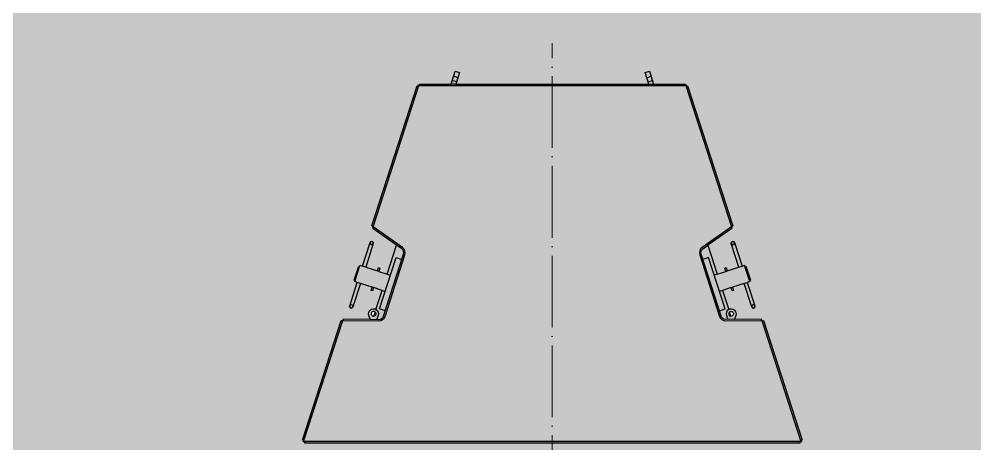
# Model space of a CAD drawing. Header units: millimetres. Extents: x -42064 to 85793, y -29289 to 164708.
# Drawn here: x -12062 to -5677, y -6277 to -3438 of the extents above; entities that cross this region are included whole.
import ezdxf

# ---------------------------------------------------------------- set-up
doc = ezdxf.new("R2010")
doc.units = ezdxf.units.MM
doc.set_wipeout_variables(frame=1)
doc.linetypes.add('ACAD_ISO04W100', pattern=[30, 24, -3, 0, -3])
doc.layers.add('1', color=7, linetype='Continuous')
doc.layers.add('Техника. Кран MLC650 VPC', color=250, linetype='Continuous', true_color=0x333333)
doc.layers.add('Техника. Кран MLC650 VPC Штрих', color=7, linetype='Continuous', true_color=0xed4d1d)

# ---------------------------------------------------------------- blocks, each defined once
blk = doc.blocks.new('MLC650-20260215.091014')
at = {"color": 0, "linetype": 'ByBlock', "lineweight": -2, "transparency": 16777216}
blk.add_wipeout([(619.9, -77.3), (648.5, -86.5), (676.4, 0), (888.3, 0), (888.4, 3.1), (888.4, 3.1), (891.7, 4.6), (894.5, 6.7), (896.8, 9.5), (898.3, 12.8), (898.3, 12.8), (903.6, 11.1), (1205.9, 947.2), (1198.3, 949.7), (1200.1, 955.3), (1195.2, 958.7), (1199.8, 965.3), (1040, 1077.2), (1102.3, 1270.2), (1159.4, 1251.7), (1152.4, 1230), (1161.9, 1226.9), (1168.9, 1248.6), (1246.6, 1223.6), (1196, 1066.6), (1196, 1066.6), (1196.6, 1058.1), (1203.1, 1052.6), (1211.6, 1053.3), (1217.1, 1059.8), (1217.1, 1059.8), (1267.8, 1216.7), (1284.8, 1211.2), (1287.3, 1219), (1293, 1217.1), (1323.1, 1310.4), (1317.4, 1312.2), (1319.9, 1320), (1302.9, 1325.5), (1353.6, 1482.5), (1353.6, 1482.5), (1352.9, 1490.9), (1346.4, 1496.5), (1338, 1495.8), (1332.5, 1489.3), (1281.8, 1332.3), (1204.1, 1357.4), (1211.1, 1379.2), (1201.6, 1382.3), (1194.5, 1360.5), (1137.4, 1378.9), (1178.5, 1506.2), (1178.5, 1506.2), (1197.9, 1502.3), (1216.1, 1510.1), (1226.7, 1526.8), (1225.9, 1546.6), (1225.9, 1546.6), (1217.1, 1571.7), (1394.8, 1569.2), (1395, 1577.2), (1400.9, 1577.1), (1402.7, 1582.8), (1410.3, 1580.3), (1668.2, 2379.1), (1660.6, 2381.5), (1664, 2392), (1653, 2392), (1653, 2400), (-1653, 2400), (-1653, 2392), (-1664, 2392), (-1660.6, 2381.5), (-1668.2, 2379.1), (-1410.3, 1580.3), (-1402.7, 1582.8), (-1400.9, 1577.1), (-1395, 1577.2), (-1394.8, 1569.2), (-1217.1, 1571.7), (-1225.9, 1546.6), (-1225.9, 1546.6), (-1226.7, 1526.8), (-1216.1, 1510.1), (-1197.9, 1502.3), (-1178.5, 1506.2), (-1178.5, 1506.2), (-1137.4, 1378.9), (-1194.5, 1360.5), (-1201.6, 1382.3), (-1211.1, 1379.2), (-1204.1, 1357.4), (-1281.8, 1332.3), (-1332.5, 1489.3), (-1332.5, 1489.3), (-1338, 1495.8), (-1346.4, 1496.5), (-1352.9, 1490.9), (-1353.6, 1482.5), (-1302.9, 1325.5), (-1319.9, 1320), (-1317.4, 1312.2), (-1323.1, 1310.4), (-1293, 1217.1), (-1287.3, 1219), (-1284.8, 1211.2), (-1267.8, 1216.7), (-1217.1, 1059.8), (-1217.1, 1059.8), (-1211.6, 1053.3), (-1203.1, 1052.6), (-1196.6, 1058.1), (-1196, 1066.6), (-1246.6, 1223.6), (-1168.9, 1248.6), (-1161.9, 1226.9), (-1152.4, 1230), (-1159.4, 1251.7), (-1102.3, 1270.2), (-1040, 1077.2), (-1199.8, 965.3), (-1195.2, 958.7), (-1200.1, 955.3), (-1198.3, 949.7), (-1205.9, 947.2), (-903.6, 11.1), (-898.3, 12.8), (-898.3, 12.8), (-896.8, 9.5), (-894.5, 6.7), (-891.7, 4.6), (-888.4, 3.1), (-888.4, 3.1), (-888.3, 0), (-676.4, 0), (-648.5, -86.5), (-619.9, -77.3), (-644.9, 0), (644.9, 0)], dxfattribs=at)
at = {"layer": 'Техника. Кран MLC650 VPC Штрих', "true_color": 0xadadad, "transparency": 16777216}
h = blk.add_hatch(color=253, dxfattribs=at)
h.dxf.hatch_style = 1
edge = h.paths.add_edge_path()
edge.add_line((644.9, 0), (619.9, -77.3))
edge.add_line((619.9, -77.3), (648.5, -86.5))
edge.add_line((648.5, -86.5), (676.4, 0))
edge.add_line((676.4, 0), (888.3, 0))
edge.add_line((888.3, 0), (888.4, 3.1))
edge.add_arc((884.1, 17.5), 15, 286.61733, 341.66756)
edge.add_line((898.3, 12.8), (903.6, 11.1))
edge.add_line((903.6, 11.1), (1205.9, 947.2))
edge.add_line((1205.9, 947.2), (1198.3, 949.7))
edge.add_line((1198.3, 949.7), (1200.1, 955.3))
edge.add_line((1200.1, 955.3), (1195.2, 958.7))
edge.add_line((1195.2, 958.7), (1199.8, 965.3))
edge.add_line((1199.8, 965.3), (1040, 1077.2))
edge.add_line((1040, 1077.2), (1102.3, 1270.2))
edge.add_line((1102.3, 1270.2), (1159.4, 1251.7))
edge.add_line((1159.4, 1251.7), (1152.4, 1230))
edge.add_line((1152.4, 1230), (1161.9, 1226.9))
edge.add_line((1161.9, 1226.9), (1168.9, 1248.6))
edge.add_line((1168.9, 1248.6), (1246.6, 1223.6))
edge.add_line((1246.6, 1223.6), (1196, 1066.6))
edge.add_arc((1206.5, 1063.2), 11.1, 162.09536, 342.11682)
edge.add_line((1217.1, 1059.8), (1267.8, 1216.7))
edge.add_line((1267.8, 1216.7), (1284.8, 1211.2))
edge.add_line((1284.8, 1211.2), (1287.3, 1219))
edge.add_line((1287.3, 1219), (1293, 1217.1))
edge.add_line((1293, 1217.1), (1323.1, 1310.4))
edge.add_line((1323.1, 1310.4), (1317.4, 1312.2))
edge.add_line((1317.4, 1312.2), (1319.9, 1320))
edge.add_line((1319.9, 1320), (1302.9, 1325.5))
edge.add_line((1302.9, 1325.5), (1353.6, 1482.5))
edge.add_arc((1343, 1485.9), 11.1, 342.09694, 522.10002)
edge.add_line((1332.5, 1489.3), (1281.8, 1332.3))
edge.add_line((1281.8, 1332.3), (1204.1, 1357.4))
edge.add_line((1204.1, 1357.4), (1211.1, 1379.2))
edge.add_line((1211.1, 1379.2), (1201.6, 1382.3))
edge.add_line((1201.6, 1382.3), (1194.5, 1360.5))
edge.add_line((1194.5, 1360.5), (1137.4, 1378.9))
edge.add_line((1137.4, 1378.9), (1178.5, 1506.2))
edge.add_arc((1194.5, 1535.4), 33.3, 241.34713, 379.5625)
edge.add_line((1225.9, 1546.6), (1217.1, 1571.7))
edge.add_line((1217.1, 1571.7), (1394.8, 1569.2))
edge.add_line((1394.8, 1569.2), (1395, 1577.2))
edge.add_line((1395, 1577.2), (1400.9, 1577.1))
edge.add_line((1400.9, 1577.1), (1402.7, 1582.8))
edge.add_line((1402.7, 1582.8), (1410.3, 1580.3))
edge.add_line((1410.3, 1580.3), (1668.2, 2379.1))
edge.add_line((1668.2, 2379.1), (1660.6, 2381.5))
edge.add_line((1660.6, 2381.5), (1664, 2392))
edge.add_line((1664, 2392), (1653, 2392))
edge.add_line((1653, 2392), (1653, 2400))
edge.add_line((1653, 2400), (-1653, 2400))
edge.add_line((-1653, 2400), (-1653, 2392))
edge.add_line((-1653, 2392), (-1664, 2392))
edge.add_line((-1664, 2392), (-1660.6, 2381.5))
edge.add_line((-1660.6, 2381.5), (-1668.2, 2379.1))
edge.add_line((-1668.2, 2379.1), (-1410.3, 1580.3))
edge.add_line((-1410.3, 1580.3), (-1402.7, 1582.8))
edge.add_line((-1402.7, 1582.8), (-1400.9, 1577.1))
edge.add_line((-1400.9, 1577.1), (-1395, 1577.2))
edge.add_line((-1395, 1577.2), (-1394.8, 1569.2))
edge.add_line((-1394.8, 1569.2), (-1217.1, 1571.7))
edge.add_line((-1217.1, 1571.7), (-1225.9, 1546.6))
edge.add_arc((-1194.5, 1535.4), 33.3, 160.4375, 298.65287)
edge.add_line((-1178.5, 1506.2), (-1137.4, 1378.9))
edge.add_line((-1137.4, 1378.9), (-1194.5, 1360.5))
edge.add_line((-1194.5, 1360.5), (-1201.6, 1382.3))
edge.add_line((-1201.6, 1382.3), (-1211.1, 1379.2))
edge.add_line((-1211.1, 1379.2), (-1204.1, 1357.4))
edge.add_line((-1204.1, 1357.4), (-1281.8, 1332.3))
edge.add_line((-1281.8, 1332.3), (-1332.5, 1489.3))
edge.add_arc((-1343, 1485.9), 11.1, 17.89998, 197.90306)
edge.add_line((-1353.6, 1482.5), (-1302.9, 1325.5))
edge.add_line((-1302.9, 1325.5), (-1319.9, 1320))
edge.add_line((-1319.9, 1320), (-1317.4, 1312.2))
edge.add_line((-1317.4, 1312.2), (-1323.1, 1310.4))
edge.add_line((-1323.1, 1310.4), (-1293, 1217.1))
edge.add_line((-1293, 1217.1), (-1287.3, 1219))
edge.add_line((-1287.3, 1219), (-1284.8, 1211.2))
edge.add_line((-1284.8, 1211.2), (-1267.8, 1216.7))
edge.add_line((-1267.8, 1216.7), (-1217.1, 1059.8))
edge.add_arc((-1206.5, 1063.2), 11.1, 197.88318, 377.90464)
edge.add_line((-1196, 1066.6), (-1246.6, 1223.6))
edge.add_line((-1246.6, 1223.6), (-1168.9, 1248.6))
edge.add_line((-1168.9, 1248.6), (-1161.9, 1226.9))
edge.add_line((-1161.9, 1226.9), (-1152.4, 1230))
edge.add_line((-1152.4, 1230), (-1159.4, 1251.7))
edge.add_line((-1159.4, 1251.7), (-1102.3, 1270.2))
edge.add_line((-1102.3, 1270.2), (-1040, 1077.2))
edge.add_line((-1040, 1077.2), (-1199.8, 965.3))
edge.add_line((-1199.8, 965.3), (-1195.2, 958.7))
edge.add_line((-1195.2, 958.7), (-1200.1, 955.3))
edge.add_line((-1200.1, 955.3), (-1198.3, 949.7))
edge.add_line((-1198.3, 949.7), (-1205.9, 947.2))
edge.add_line((-1205.9, 947.2), (-903.6, 11.1))
edge.add_line((-903.6, 11.1), (-898.3, 12.8))
edge.add_arc((-884.1, 17.5), 15, 198.33244, 253.38267)
edge.add_line((-888.4, 3.1), (-888.3, 0))
edge.add_line((-888.3, 0), (-676.4, 0))
edge.add_line((-676.4, 0), (-648.5, -86.5))
edge.add_line((-648.5, -86.5), (-619.9, -77.3))
edge.add_line((-619.9, -77.3), (-644.9, 0))
edge.add_line((-644.9, 0), (644.9, 0))
edge = h.paths.add_edge_path(flags=16)
edge.add_arc((-1194.4, 1535.5), 15.9, 85.3752, 310.40529, ccw=False)
edge.add_line((-1193.1, 1551.3), (-1184.1, 1523.5))
edge = h.paths.add_edge_path(flags=16)
edge.add_arc((1194.4, 1535.5), 15.9, 229.59471, 454.6248)
edge.add_line((1193.1, 1551.3), (1184.1, 1523.5))
at = {"color": 0, "linetype": 'ByBlock', "lineweight": -2, "transparency": 16777216}
for points in [[(644.9, 0), (619.9, -77.3), (648.5, -86.5), (676.4, 0), (888.3, 0), (888.4, 3.1, 0.244931), (898.3, 12.8), (903.6, 11.1), (1205.9, 947.2), (1198.3, 949.7), (1200.1, 955.3), (1195.2, 958.7), (1199.8, 965.3), (1040, 1077.2), (1102.3, 1270.2), (1159.4, 1251.7), (1152.4, 1230), (1161.9, 1226.9), (1168.9, 1248.6), (1246.6, 1223.6), (1196, 1066.6, 1.000187), (1217.1, 1059.8), (1267.8, 1216.7), (1284.8, 1211.2), (1287.3, 1219), (1293, 1217.1), (1323.1, 1310.4), (1317.4, 1312.2), (1319.9, 1320), (1302.9, 1325.5), (1353.6, 1482.5, 1.000027), (1332.5, 1489.3), (1281.8, 1332.3), (1204.1, 1357.4), (1211.1, 1379.2), (1201.6, 1382.3), (1194.5, 1360.5), (1137.4, 1378.9), (1178.5, 1506.2, 0.688665), (1225.9, 1546.6), (1217.1, 1571.7), (1394.8, 1569.2), (1395, 1577.2), (1400.9, 1577.1), (1402.7, 1582.8), (1410.3, 1580.3), (1668.2, 2379.1), (1660.6, 2381.5), (1664, 2392), (1653, 2392), (1653, 2400), (-1653, 2400), (-1653, 2392), (-1664, 2392), (-1660.6, 2381.5), (-1668.2, 2379.1), (-1410.3, 1580.3), (-1402.7, 1582.8), (-1400.9, 1577.1), (-1395, 1577.2), (-1394.8, 1569.2), (-1217.1, 1571.7), (-1225.9, 1546.6, 0.688665), (-1178.5, 1506.2), (-1137.4, 1378.9), (-1194.5, 1360.5), (-1201.6, 1382.3), (-1211.1, 1379.2), (-1204.1, 1357.4), (-1281.8, 1332.3), (-1332.5, 1489.3, 1.000027), (-1353.6, 1482.5), (-1302.9, 1325.5), (-1319.9, 1320), (-1317.4, 1312.2), (-1323.1, 1310.4), (-1293, 1217.1), (-1287.3, 1219), (-1284.8, 1211.2), (-1267.8, 1216.7), (-1217.1, 1059.8, 1.000187), (-1196, 1066.6), (-1246.6, 1223.6), (-1168.9, 1248.6), (-1161.9, 1226.9), (-1152.4, 1230), (-1159.4, 1251.7), (-1102.3, 1270.2), (-1040, 1077.2), (-1199.8, 965.3), (-1195.2, 958.7), (-1200.1, 955.3), (-1198.3, 949.7), (-1205.9, 947.2), (-903.6, 11.1), (-898.3, 12.8, 0.244931), (-888.4, 3.1), (-888.3, 0), (-676.4, 0), (-648.5, -86.5), (-619.9, -77.3), (-644.9, 0)], [(892.7, 10), (1197.7, 954.5), (1000.9, 1092.3, -0.329334), (984.6, 1140.8), (1117.7, 1552.7, -0.329206), (1159.2, 1582.5), (1399.4, 1579.2), (1661.3, 2390), (-1661.3, 2390), (-1399.4, 1579.2), (-1159.2, 1582.5, -0.329206), (-1117.7, 1552.7), (-984.6, 1140.8, -0.329334), (-1000.9, 1092.3), (-1197.7, 954.5), (-892.7, 10)]]:
    blk.add_lwpolyline(points, format="xyb", close=True, dxfattribs=at)
for points in [[(-1660.6, 2381.5), (-1658.7, 2382.2)], [(-1653, 2392), (-1653, 2390)], [(1653, 2392), (1653, 2390)], [(1660.6, 2381.5), (1658.7, 2382.2)], [(-1116, 1515), (-1154, 1502.7), (-1043.4, 1160.1), (-1005.3, 1172.4)], [(1116, 1515), (1154, 1502.7), (1043.4, 1160.1), (1005.3, 1172.4)], [(-1194.5, 1360.5), (-1204.1, 1357.4)], [(-1137.4, 1378.9), (-1116.3, 1385.8)], [(1137.4, 1378.9), (1116.3, 1385.8)], [(1194.5, 1360.5), (1204.1, 1357.4)], [(-1317.4, 1312.2), (-1287.3, 1219)], [(-1281.8, 1332.3), (-1302.9, 1325.5)], [(1281.8, 1332.3), (1302.9, 1325.5)], [(1317.4, 1312.2), (1287.3, 1219)], [(-1246.6, 1223.6), (-1267.8, 1216.7)], [(-1159.4, 1251.7), (-1168.9, 1248.6)], [(-1102.3, 1270.2), (-1081.2, 1277)], [(1102.3, 1270.2), (1081.2, 1277)], [(1159.4, 1251.7), (1168.9, 1248.6)], [(1246.6, 1223.6), (1267.8, 1216.7)], [(-894.1, 14.2), (-898.3, 12.8)], [(-896, 13.5), (-894.2, 8), (-888.3, 8)], [(-888.3, 10), (-888.4, 3.1)], [(-644.9, 0), (-676.4, 0)], [(644.9, 0), (676.4, 0)], [(896, 13.5), (894.2, 8), (888.3, 8)], [(888.3, 10), (888.4, 3.1)], [(894.1, 14.2), (898.3, 12.8)], [(-639.9, -15.4), (-668.4, -24.6)], [(-631, -42.9), (-659.6, -52.1)], [(631, -42.9), (659.6, -52.1)], [(639.9, -15.4), (668.4, -24.6)]]:
    blk.add_lwpolyline(points, dxfattribs=at)
for points in [[(-1217.1, 1571.7), (-1158.3, 1572.5, -0.329364), (-1127.4, 1550.3), (-993.9, 1137, -0.329481), (-1006, 1101), (-1040, 1077.2)], [(-1184.1, 1523.5, -1.497031), (-1193.1, 1551.3), (-1184.1, 1523.5)], [(-1184.1, 1523.5, 0.671147), (-1193.1, 1551.3), (-1184.1, 1523.5)], [(-1178.5, 1506.2, 0.378976), (-1163.2, 1547.5), (-1172.6, 1572.3)], [(1217.1, 1571.7), (1158.3, 1572.5, 0.329364), (1127.4, 1550.3), (993.9, 1137, 0.329481), (1006, 1101), (1040, 1077.2)], [(1178.5, 1506.2, -0.378976), (1163.2, 1547.5), (1172.6, 1572.3)], [(1184.1, 1523.5, -0.671147), (1193.1, 1551.3), (1184.1, 1523.5)], [(1184.1, 1523.5, 1.497031), (1193.1, 1551.3), (1184.1, 1523.5)]]:
    blk.add_lwpolyline(points, format="xyb", dxfattribs=at)
for centre in [(-1343, 1485.9), (1343, 1485.9), (-1206.5, 1063.2), (1206.5, 1063.2)]:
    blk.add_circle(centre, 11.1, dxfattribs=at)
blk = doc.blocks.new('MLC650-20260222.103236')
at = {"color": 0, "linetype": 'ByBlock', "lineweight": -2, "transparency": 16777216, "xscale": -1, "rotation": 180}
blk.add_blockref('MLC650-20260215.091014', (0, 4627.5), dxfattribs=at)
blk = doc.blocks.new('*U322')
at = {"color": 0, "linetype": 'ByBlock', "lineweight": -2, "transparency": 16777216}
blk.add_blockref('MLC650-20260222.103236', (-8500, 0), dxfattribs=at)
at = {"color": 0, "linetype": 'ACAD_ISO04W100', "lineweight": 5, "ltscale": 20, "transparency": 16777216}
blk.add_lwpolyline([(-8500, 0), (-8500, 4900)], dxfattribs=at)

msp = doc.modelspace()

# ---------------------------------------------------------------- hatches: boundary and pattern name
at = {"layer": '1', "lineweight": 35, "true_color": 0xfff1c8, "transparency": 33554687}
h = msp.add_hatch(color=254, dxfattribs=at)
h.dxf.hatch_style = 1
h.paths.add_polyline_path([(85793.1, -29289.4), (-42063.7, -29289.4), (-42063.7, 164708.4), (85793.1, 164708.4)])

# ---------------------------------------------------------------- next in the draw order: block references
at = {"layer": 'Техника. Кран MLC650 VPC', "transparency": 16777216}
msp.add_blockref('*U322', (0, -8500), dxfattribs=at)

doc.saveas('drawing.dxf')
